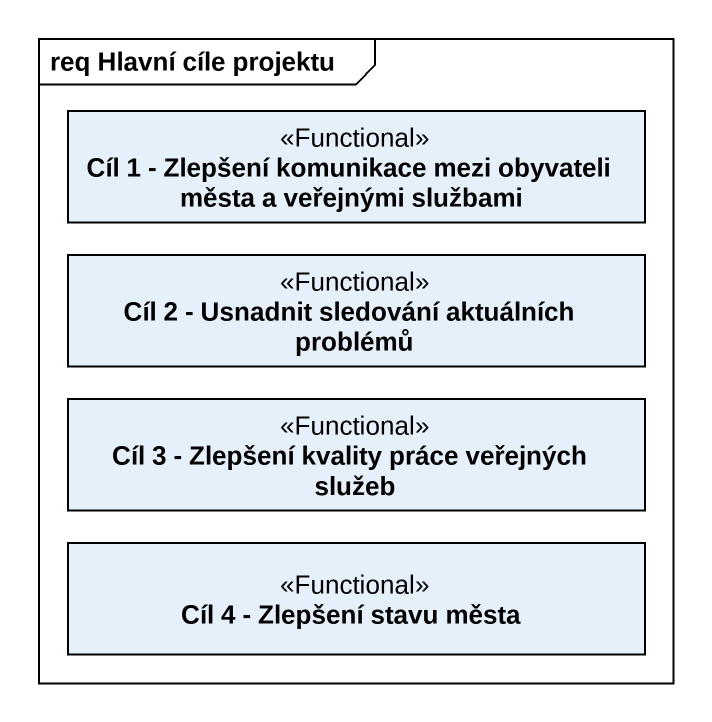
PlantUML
@startuml
mainframe req Hlavní cíle projektu
hide circle
hide empty members
class "Cíl 1 - Zlepšení komunikace mezi obyvateli města a veřejnými službami" as Cíl_1_Zlepšení_komunikace <<Functional>>
class "Cíl 2 - Usnadnit sledování aktuálních problémů" as Cíl_2_Usnadnit_sledování <<Functional>>
class "Cíl 3 - Zlepšení kvality práce veřejných služeb" as Cíl_3_Zlepšení_kvality <<Functional>>
class "Cíl 4 - Zlepšení stavu města" as Cíl_4_Zlepšení_stavu_města <<Functional>>
@enduml
